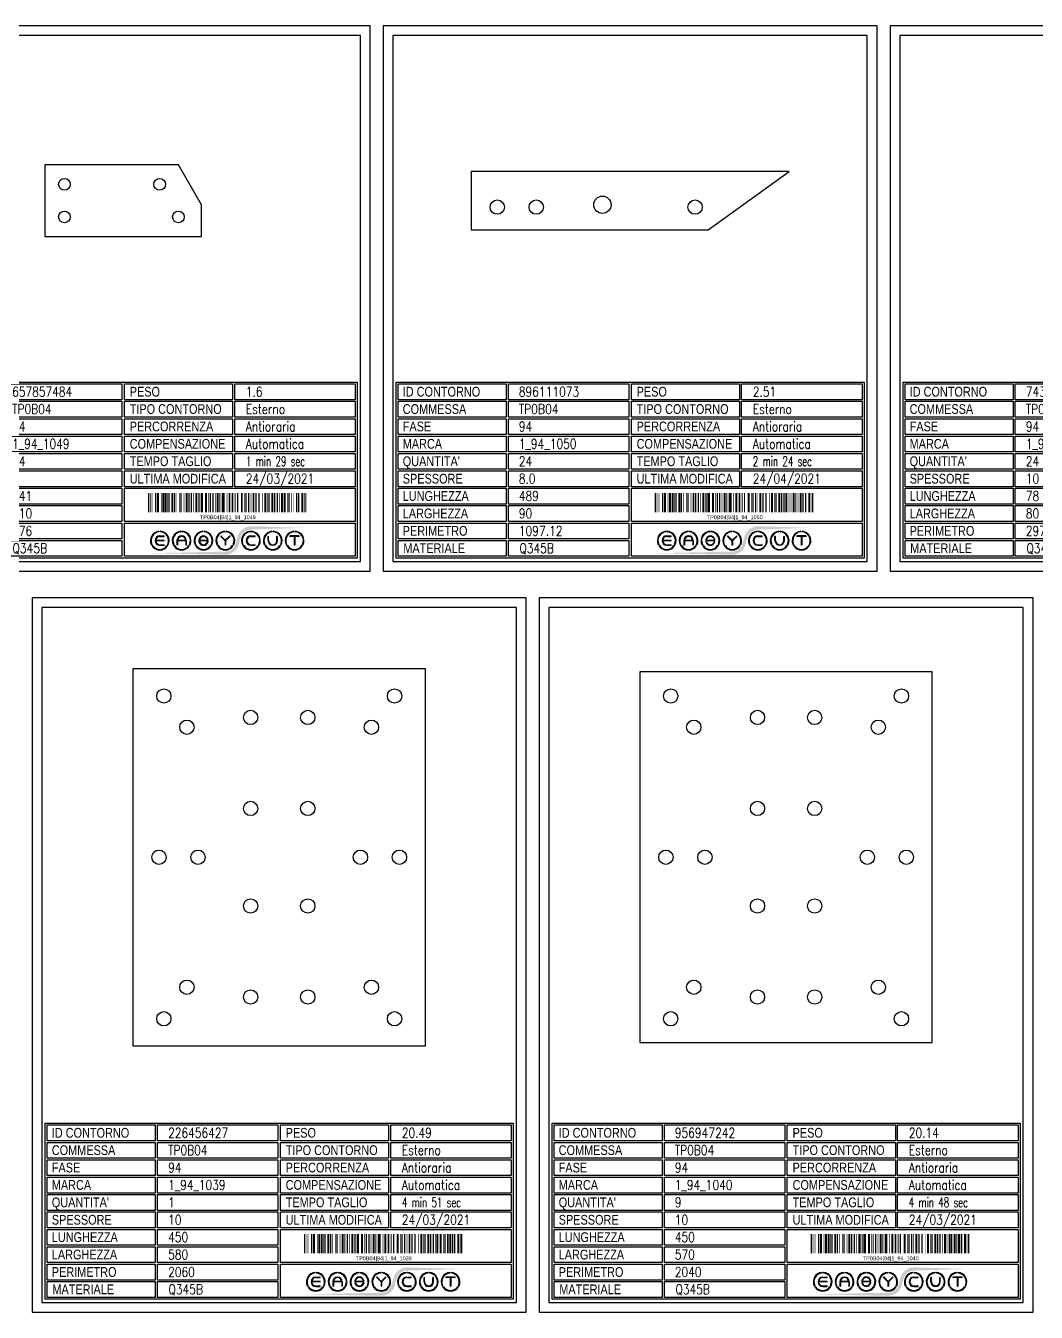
# Model space of a CAD drawing. Header units: millimetres. Extents: x -16874 to 48937, y 0 to 27575.
# Drawn here: x 8925 to 10480, y 983 to 2962 of the extents above; entities that cross this region are included whole.
import ezdxf
from ezdxf.enums import TextEntityAlignment as Align

# ---------------------------------------------------------------- set-up
doc = ezdxf.new("R2010")
doc.units = ezdxf.units.MM
doc.styles.add('EasyCutStyle', font='romans.shx', dxfattribs={"width": 0.8})
doc.styles.add('EasyCutStyle1', font='arial.ttf', dxfattribs={"width": 0.8})
doc.styles.get("Standard").update_dxf_attribs({"font": 'arial.ttf'})

# ---------------------------------------------------------------- blocks, each defined once
blk = doc.blocks.new('*U6')
at = {"color": 5}
blk.add_lwpolyline([(0, 0), (760, 0), (760, 1099), (0, 1099)], close=True, dxfattribs=at)
at = {"color": 7}
blk.add_lwpolyline([(15, 15), (745, 15), (745, 1084), (15, 1084)], close=True, dxfattribs=at)
at = {"color": 253}
blk.add_lwpolyline([(20, 291), (740, 291), (740, 20), (20, 20)], close=True, dxfattribs=at)
at = {"color": 2}
for points in [[(23, 288.1), (189.3, 288.1), (189.3, 263.7), (23, 263.7)], [(23, 288.1), (189.3, 288.1), (189.3, 263.7), (23, 263.7)], [(381.9, 288.1), (548.3, 288.1), (548.3, 263.7), (381.9, 263.7)], [(23, 261.4), (189.3, 261.4), (189.3, 237), (23, 237)], [(381.9, 261.4), (548.3, 261.4), (548.3, 237), (381.9, 237)], [(23, 234.6), (189.3, 234.6), (189.3, 210.2), (23, 210.2)], [(381.9, 234.6), (548.3, 234.6), (548.3, 210.2), (381.9, 210.2)], [(23, 207.9), (189.3, 207.9), (189.3, 183.4), (23, 183.4)], [(381.9, 207.9), (548.3, 207.9), (548.3, 183.4), (381.9, 183.4)], [(23, 181.1), (189.3, 181.1), (189.3, 156.7), (23, 156.7)], [(381.9, 181.1), (548.3, 181.1), (548.3, 156.7), (381.9, 156.7)], [(23, 154.3), (189.3, 154.3), (189.3, 129.9), (23, 129.9)], [(381.9, 154.3), (548.3, 154.3), (548.3, 129.9), (381.9, 129.9)], [(23, 127.6), (189.3, 127.6), (189.3, 103.1), (23, 103.1)], [(23, 100.8), (189.3, 100.8), (189.3, 76.4), (23, 76.4)], [(23, 74), (189.3, 74), (189.3, 49.6), (23, 49.6)], [(23, 47.3), (189.3, 47.3), (189.3, 22.9), (23, 22.9)]]:
    blk.add_lwpolyline(points, close=True, dxfattribs=at)
at = {"color": 1}
for points in [[(192.7, 288.1), (378.1, 288.1), (378.1, 263.7), (192.7, 263.7)], [(551.6, 288.1), (737, 288.1), (737, 263.7), (551.6, 263.7)], [(192.7, 261.4), (378.1, 261.4), (378.1, 237), (192.7, 237)], [(551.6, 261.4), (737, 261.4), (737, 237), (551.6, 237)], [(192.7, 234.6), (378.1, 234.6), (378.1, 210.2), (192.7, 210.2)], [(551.6, 234.6), (737, 234.6), (737, 210.2), (551.6, 210.2)], [(192.7, 207.9), (378.1, 207.9), (378.1, 183.4), (192.7, 183.4)], [(551.6, 207.9), (737, 207.9), (737, 183.4), (551.6, 183.4)], [(192.7, 181.1), (378.1, 181.1), (378.1, 156.7), (192.7, 156.7)], [(551.6, 181.1), (737, 181.1), (737, 156.7), (551.6, 156.7)], [(192.7, 154.3), (378.1, 154.3), (378.1, 129.9), (192.7, 129.9)], [(551.6, 154.3), (737, 154.3), (737, 129.9), (551.6, 129.9)], [(192.7, 127.6), (378.1, 127.6), (378.1, 103.1), (192.7, 103.1)], [(381.9, 127.6), (737, 127.6), (737, 76.4), (381.9, 76.4)], [(192.7, 100.8), (378.1, 100.8), (378.1, 76.4), (192.7, 76.4)], [(192.7, 74), (378.1, 74), (378.1, 49.6), (192.7, 49.6)], [(381.9, 74), (737, 74), (737, 22.9), (381.9, 22.9)], [(192.7, 47.3), (378.1, 47.3), (378.1, 22.9), (192.7, 22.9)]]:
    blk.add_lwpolyline(points, close=True, dxfattribs=at)
at = {"color": 161, "style": 'EasyCutStyle1', "width": 0.8}
for s, p in [('ID CONTORNO', (30.1, 268.6)), ('PESO', (390, 268.6)), ('COMMESSA', (30.1, 241.9)), ('TIPO CONTORNO', (390, 241.9)), ('FASE', (30.1, 215.1)), ('PERCORRENZA', (390, 215.1)), ('MARCA', (30.1, 188.4)), ('COMPENSAZIONE', (390, 188.4)), ("QUANTITA'", (30.1, 161.6)), ('TEMPO TAGLIO', (390, 161.6)), ('SPESSORE', (30.1, 134.8)), ('ULTIMA MODIFICA', (390, 134.8)), ('LUNGHEZZA', (30.1, 108.1)), ('LARGHEZZA', (30.1, 81.3)), ('PERIMETRO', (30.1, 54.5)), ('MATERIALE', (31, 27.8))]:
    blk.add_text(s, height=15, dxfattribs=at).set_placement(p)
at = {"style": 'EasyCutStyle'}
for tag, p, width in [('IDSHAPE', (208.9, 268.6), 0.8), ('WEIGTHSHAPE', (568.8, 268.6), 0.8), ('ORDERSHAPE', (208.9, 241.9), 0.8), ('TYPESHAPE', (568.8, 241.9), 0.8), ('PHASESHAPE', (208.9, 215.1), 0.8), ('JOUSHAPE', (568.8, 215.1), 0.8), ('MKSHAPE', (208.9, 188.4), 0.8), ('COMPSHAPE', (568.8, 188.4), 0.8), ('QTASHAPE', (208.9, 161.6), 0.8), ('TIMECUTSHAPE', (568.8, 161.6), 0.65), ('TKSHAPE', (208.9, 134.8), 0.8), ('LASTMODIFYSHAPE', (568.8, 134.8), 0.8), ('LENGTHSHAPE', (208.9, 108.1), 0.8), ('HEIGHTSHAPE', (208.9, 81.3), 0.8), ('PERIMETERSHAPE', (208.9, 54.5), 0.8), ('MATSHAPE', (209.8, 27.8), 0.8)]:
    blk.add_attdef(tag, p, '', height=15, dxfattribs=dict(at, width=width))
blk = doc.blocks.new('Logo')
h = blk.add_hatch(color=256)
h.set_gradient(color1=(255, 0, 0), color2=(255, 255, 0), tint=1)
h.paths.add_polyline_path([(20.5, 4.4, -0.339454), (37.1, 17.2), (118.6, 19.6), (37.1, 22, 0.339454), (15.8, 5.7), (13.2, -4.2, -0.339454), (-3.4, -16.9), (-118.2, -19.3), (-3.4, -21.7, 0.339454), (17.8, -5.4)])
for color, points in [(140, [(-115.9, -5.7, -1), (-116.7, -6.1, -0.520567), (-104.9, 14.3, -1), (-104.9, 13.5, 0.520567)]), (256, [(-97.3, 0.4), (-110, 0.4, -0.394366), (-103.7, 6.3), (-97.3, 6.3, 1), (-97.3, 7.2), (-103.7, 7.2, 1), (-103.7, -7.2), (-97.3, -7.2, 1), (-97.3, -6.3), (-103.7, -6.3, -0.394366), (-110, -0.4), (-97.3, -0.4, 1)]), (140, [(-91.4, -5.7, 1), (-90.6, -6.1, 0.520567), (-102.4, 14.3, 0.916853), (-102.6, 13.5, 0.043377), (-102.5, 13.5, -0.520567)]), (140, [(-82.3, -5.7, -1), (-83.1, -6.1, -0.520567), (-71.3, 14.3, -1), (-71.3, 13.5, 0.520567)]), (140, [(-57.8, -5.7, 1), (-57, -6.1, 0.520567), (-68.8, 14.3, 1), (-68.9, 13.5, -0.520567)]), (140, [(-48.7, -5.7, -1), (-49.5, -6.1, -0.520567), (-37.7, 14.3, -1), (-37.7, 13.5, 0.520567)]), (256, [(-31.2, -0.4, -0.486114), (-30.3, -1.5, -0.776377), (-42.6, -1.6, 1), (-43.4, -1.9, 0.776377), (-29.5, -1.7, 0.486114), (-31.2, 0.4), (-41.8, 0.4, -0.486114), (-42.6, 1.5, -0.776377), (-30.4, 1.6, 1), (-29.5, 1.9, 0.776377), (-43.5, 1.7, 0.486114), (-41.8, -0.4)]), (140, [(-24.2, -5.7, 1), (-23.4, -6.1, 0.520567), (-35.2, 14.3, 1), (-35.3, 13.5, -0.520567)]), (140, [(-15.1, -5.7, -1), (-15.9, -6.1, -0.520567), (-4.1, 14.3, -1), (-4.1, 13.5, 0.520567)]), (256, [(-9.3, 7.1, 1), (-10, 6.5), (-3.3, -0.2), (-3.3, -6.3, 1), (-2.4, -6.3), (-2.4, -0.2), (4.2, 6.5, 1), (3.6, 7.1), (-2.9, 0.6)]), (140, [(9.4, -5.7, 1), (10.2, -6.1, 0.520567), (-1.6, 14.3, 1), (-1.7, 13.5, -0.520567)]), (140, [(24.2, -5.7, -1), (23.4, -6.1, -0.520567), (35.2, 14.3, -1), (35.3, 13.5, 0.520567)]), (256, [(36.5, -7.2), (42.8, -7.2, 1), (42.8, -6.3), (36.5, -6.3, -1), (36.5, 6.3), (42.8, 6.3, 1), (42.8, 7.2), (36.5, 7.2, 1)]), (140, [(48.7, -5.7, 1), (49.5, -6.1, 0.520567), (37.7, 14.3, 1), (37.7, 13.5, -0.520567)]), (140, [(57.8, -5.7, -1), (57, -6.1, -0.520567), (68.8, 14.3, -1), (68.9, 13.5, 0.520567)]), (256, [(63.7, 0), (63.7, 6.3, 1), (62.9, 6.3), (62.9, 0, 1), (77.3, 0), (77.3, 6.3, 1), (76.4, 6.3), (76.4, 0, -1)]), (140, [(82.3, -5.7, 1), (83.1, -6.1, 0.520567), (71.3, 14.3, 1), (71.3, 13.5, -0.520567)]), (140, [(91.4, -5.7, -1), (90.6, -6.1, -0.520567), (102.4, 14.3, -1), (102.5, 13.5, 0.520567)]), (256, [(96.9, 7.2, 1), (96.9, 6.3), (103.2, 6.3), (103.2, -6.3, 1), (104.1, -6.3), (104.1, 6.3), (110.4, 6.3, 1), (110.4, 7.2)]), (140, [(115.9, -5.7, 1), (116.7, -6.1, 0.520567), (104.9, 14.3, 1), (104.9, 13.5, -0.520567)]), (140, [(-91.9, -8.3, 1), (-92.6, -7.8, -0.520567), (-114.8, -7.8, 1), (-115.5, -8.3, 0.520567)]), (140, [(-58.3, -8.3, 1), (-59, -7.8, -0.520567), (-81.2, -7.8, 1), (-81.9, -8.3, 0.520567)]), (140, [(-24.7, -8.3, 1), (-25.4, -7.8, -0.520567), (-47.6, -7.8, 1), (-48.3, -8.3, 0.520567)]), (140, [(8.9, -8.3, 1), (8.2, -7.8, -0.520567), (-14, -7.8, 1), (-14.7, -8.3, 0.520567)]), (140, [(48.3, -8.3, 1), (47.6, -7.8, -0.520567), (25.4, -7.8, 1), (24.7, -8.3, 0.520567)]), (140, [(81.9, -8.3, 1), (81.2, -7.8, -0.520567), (59, -7.8, 1), (58.3, -8.3, 0.520567)]), (140, [(115.5, -8.3, 1), (114.8, -7.8, -0.520567), (92.6, -7.8, 1), (91.9, -8.3, 0.520567)])]:
    blk.add_hatch(color=color).paths.add_polyline_path(points)
h = blk.add_hatch(color=256)
h.paths.add_polyline_path([(-63.7, -0.4), (-63.7, -6.3, 1), (-62.9, -6.3), (-62.9, 0, 1), (-77.3, 0), (-77.3, -6.3, 1), (-76.4, -6.3), (-76.4, -0.4)])
h.paths.add_polyline_path([(-76.4, 0.4, -0.933992), (-63.8, 0.4)], flags=16)
for p, q in [((-97.3, 0.4), (-110, 0.4)), ((-103.7, 7.2), (-97.3, 7.2)), ((-103.7, 6.3), (-97.3, 6.3)), ((-77.3, 0), (-77.3, -6.3)), ((-63.8, 0.4), (-76.4, 0.4)), ((-62.9, 0), (-62.9, -6.3)), ((-31.2, 0.4), (-41.8, 0.4)), ((-3.3, -0.2), (-10, 6.5)), ((-2.9, 0.6), (-9.3, 7.1)), ((-2.9, 0.6), (3.6, 7.1)), ((-2.4, -0.2), (4.2, 6.5)), ((36.5, 7.2), (42.8, 7.2)), ((36.5, 6.3), (42.8, 6.3)), ((62.9, 0), (62.9, 6.3)), ((63.7, 0), (63.7, 6.3)), ((76.4, 0), (76.4, 6.3)), ((77.3, 0), (77.3, 6.3)), ((110.4, 7.2), (96.9, 7.2)), ((103.2, 6.3), (96.9, 6.3)), ((103.2, 6.3), (103.2, -6.3)), ((104.1, 6.3), (104.1, -6.3)), ((110.4, 6.3), (104.1, 6.3)), ((-97.3, -0.4), (-110, -0.4)), ((-103.7, -6.3), (-97.3, -6.3)), ((-103.7, -7.2), (-97.3, -7.2)), ((-76.4, -0.4), (-76.4, -6.3)), ((-63.7, -0.4), (-76.4, -0.4)), ((-63.7, -0.4), (-63.7, -6.3)), ((-31.2, -0.4), (-41.8, -0.4)), ((-3.3, -0.2), (-3.3, -6.3)), ((-2.4, -0.2), (-2.4, -6.3)), ((36.5, -6.3), (42.8, -6.3)), ((36.5, -7.2), (42.8, -7.2))]:
    blk.add_line(p, q)
at = {"color": 140}
for centre, radius, start, end in [((-103.7, 0), 14.4, 95, 205), ((-103.7, 0), 13.5, 95, 205), ((-104.9, 13.9), 0.432, 275, 95), ((-102.5, 13.9), 0.432, 85, 265), ((-103.7, 0), 13.5, 335, 85), ((-103.7, 0), 14.4, 335, 85), ((-70.1, 0), 14.4, 95, 205), ((-70.1, 0), 13.5, 95, 205), ((-71.3, 13.9), 0.432, 275, 95), ((-68.9, 13.9), 0.432, 85, 265), ((-70.1, 0), 13.5, 335, 85), ((-70.1, 0), 14.4, 335, 85), ((-36.5, 0), 14.4, 95, 205), ((-36.5, 0), 13.5, 95, 205), ((-37.7, 13.9), 0.432, 275, 95), ((-35.3, 13.9), 0.432, 85, 265), ((-36.5, 0), 13.5, 335, 85), ((-36.5, 0), 14.4, 335, 85), ((-2.9, 0), 14.4, 95, 205), ((-2.9, 0), 13.5, 95, 205), ((-4.1, 13.9), 0.432, 275, 95), ((-1.7, 13.9), 0.432, 85, 265), ((-2.9, 0), 13.5, 335, 85), ((-2.9, 0), 14.4, 335, 85), ((36.5, 0), 14.4, 95, 205), ((36.5, 0), 13.5, 95, 205), ((35.3, 13.9), 0.432, 275, 95), ((37.7, 13.9), 0.432, 85, 265), ((36.5, 0), 14.4, 335, 85), ((36.5, 0), 13.5, 335, 85), ((70.1, 0), 14.4, 95, 205), ((70.1, 0), 13.5, 95, 205), ((68.9, 13.9), 0.432, 275, 95), ((71.3, 13.9), 0.432, 85, 265), ((70.1, 0), 14.4, 335, 85), ((70.1, 0), 13.5, 335, 85), ((103.7, 0), 14.4, 95, 205), ((103.7, 0), 13.5, 95, 205), ((102.5, 13.9), 0.432, 275, 95), ((104.9, 13.9), 0.432, 85, 265), ((103.7, 0), 14.4, 335, 85), ((103.7, 0), 13.5, 335, 85), ((-116.3, -5.9), 0.432, 205, 25), ((-115.1, -8), 0.432, 35, 215), ((-103.7, 0), 14.4, 215, 325), ((-103.7, 0), 13.5, 215, 325), ((-92.2, -8), 0.432, 325, 145), ((-91, -5.9), 0.432, 155, 335), ((-82.7, -5.9), 0.432, 205, 25), ((-81.5, -8), 0.432, 35, 215), ((-70.1, 0), 14.4, 215, 325), ((-70.1, 0), 13.5, 215, 325), ((-58.6, -8), 0.432, 325, 145), ((-57.4, -5.9), 0.432, 155, 335), ((-49.1, -5.9), 0.432, 205, 25), ((-47.9, -8), 0.432, 35, 215), ((-36.5, 0), 14.4, 215, 325), ((-36.5, 0), 13.5, 215, 325), ((-25, -8), 0.432, 325, 145), ((-23.8, -5.9), 0.432, 155, 335), ((-15.5, -5.9), 0.432, 205, 25), ((-14.3, -8), 0.432, 35, 215), ((-2.9, 0), 14.4, 215, 325), ((-2.9, 0), 13.5, 215, 325), ((8.6, -8), 0.432, 325, 145), ((9.8, -5.9), 0.432, 155, 335), ((23.8, -5.9), 0.432, 205, 25), ((25, -8), 0.432, 35, 215), ((36.5, 0), 14.4, 215, 325), ((36.5, 0), 13.5, 215, 325), ((47.9, -8), 0.432, 325, 145), ((49.1, -5.9), 0.432, 155, 335), ((57.4, -5.9), 0.432, 205, 25), ((58.6, -8), 0.432, 35, 215), ((70.1, 0), 14.4, 215, 325), ((70.1, 0), 13.5, 215, 325), ((81.5, -8), 0.432, 325, 145), ((82.7, -5.9), 0.432, 155, 335), ((91, -5.9), 0.432, 205, 25), ((92.2, -8), 0.432, 35, 215), ((103.7, 0), 14.4, 215, 325), ((103.7, 0), 13.5, 215, 325), ((115.1, -8), 0.432, 325, 145), ((116.3, -5.9), 0.432, 155, 335)]:
    blk.add_arc(centre, radius, start, end, dxfattribs=at)
for centre, radius, start, end in [((-103.7, 0), 7.2, 90, 270), ((-103.7, 0), 6.34, 90, 176.0904), ((-97.3, 6.8), 0.432, 270, 90), ((-97.3, 0), 0.432, 270, 90), ((-70.1, 0), 7.2, 0, 180), ((-70.1, 0), 6.34, 3.9096, 176.0904), ((-36.5, 0), 7.2, 15, 166.2998), ((-41.8, 1.3), 1.73, 166.2998, 270), ((-41.8, 1.3), 0.864, 166.2998, 270), ((-36.5, 0), 6.34, 15, 166.2998), ((-31.2, -1.3), 1.73, 346.2998, 90), ((-29.9, 1.8), 0.432, 195, 15), ((-9.6, 6.8), 0.432, 45, 225), ((3.9, 6.8), 0.432, 315, 135), ((36.5, 0), 7.2, 90, 270), ((36.5, 0), 6.34, 90, 270), ((42.8, 6.8), 0.432, 270, 90), ((63.3, 6.3), 0.432, 0, 180), ((70.1, 0), 7.2, 180, 0), ((70.1, 0), 6.34, 180, 0), ((76.8, 6.3), 0.432, 0, 180), ((96.9, 6.8), 0.432, 90, 270), ((110.4, 6.8), 0.432, 270, 90), ((-103.7, 0), 6.34, 183.9096, 270), ((-97.3, -6.8), 0.432, 270, 90), ((-76.8, -6.3), 0.432, 180, 0), ((-63.3, -6.3), 0.432, 180, 0), ((-43, -1.8), 0.432, 15, 195), ((-36.5, 0), 7.2, 195, 346.2998), ((-36.5, 0), 6.34, 195, 346.2998), ((-31.2, -1.3), 0.864, 346.2998, 90), ((-2.9, -6.3), 0.432, 180, 0), ((42.8, -6.8), 0.432, 270, 90), ((103.7, -6.3), 0.432, 180, 0)]:
    blk.add_arc(centre, radius, start, end)
blk = doc.blocks.new('BARCODE128_226456427', base_point=(9474.9, 1063.2))
at = {"linetype": 'Continuous'}
for points, const_width in [([(9475.9, 1063.2), (9475.9, 1093.2)], 2), ([(9478.4, 1063.2), (9478.4, 1093.2)], 1), ([(9481.4, 1063.2), (9481.4, 1093.2)], 1), ([(9486.9, 1063.2), (9486.9, 1093.2)], 2), ([(9490.4, 1063.2), (9490.4, 1093.2)], 3), ([(9495.4, 1063.2), (9495.4, 1093.2)], 1), ([(9498.4, 1063.2), (9498.4, 1093.2)], 3), ([(9502.4, 1063.2), (9502.4, 1093.2)], 3), ([(9505.9, 1063.2), (9505.9, 1093.2)], 2), ([(9508.4, 1063.2), (9508.4, 1093.2)], 1), ([(9512.4, 1063.2), (9512.4, 1093.2)], 3), ([(9515.9, 1063.2), (9515.9, 1093.2)], 2), ([(9519.4, 1063.2), (9519.4, 1093.2)], 1), ([(9523.4, 1063.2), (9523.4, 1093.2)], 1), ([(9525.9, 1063.2), (9525.9, 1093.2)], 2), ([(9530.4, 1063.2), (9530.4, 1093.2)], 1), ([(9534.4, 1063.2), (9534.4, 1093.2)], 3), ([(9537.9, 1063.2), (9537.9, 1093.2)], 2), ([(9541.9, 1063.2), (9541.9, 1093.2)], 2), ([(9545.4, 1063.2), (9545.4, 1093.2)], 1), ([(9549.4, 1063.2), (9549.4, 1093.2)], 3), ([(9552.4, 1063.2), (9552.4, 1093.2)], 1), ([(9554.4, 1063.2), (9554.4, 1093.2)], 1), ([(9557.9, 1063.2), (9557.9, 1093.2)], 4), ([(9564.4, 1063.2), (9564.4, 1093.2)], 3), ([(9568.4, 1063.2), (9568.4, 1093.2)], 1), ([(9570.9, 1063.2), (9570.9, 1093.2)], 2), ([(9574.9, 1063.2), (9574.9, 1093.2)], 2), ([(9578.4, 1063.2), (9578.4, 1093.2)], 1), ([(9582.4, 1063.2), (9582.4, 1093.2)], 3), ([(9585.4, 1063.2), (9585.4, 1093.2)], 1), ([(9587.4, 1063.2), (9587.4, 1093.2)], 1), ([(9590.9, 1063.2), (9590.9, 1093.2)], 4), ([(9596.4, 1063.2), (9596.4, 1093.2)], 1), ([(9600.4, 1063.2), (9600.4, 1093.2)], 3), ([(9604.9, 1063.2), (9604.9, 1093.2)], 2), ([(9607.4, 1063.2), (9607.4, 1093.2)], 1), ([(9609.4, 1063.2), (9609.4, 1093.2)], 1), ([(9612.9, 1063.2), (9612.9, 1093.2)], 2), ([(9619.4, 1063.2), (9619.4, 1093.2)], 3), ([(9623.4, 1063.2), (9623.4, 1093.2)], 1), ([(9625.9, 1063.2), (9625.9, 1093.2)], 2), ([(9629.9, 1063.2), (9629.9, 1093.2)], 2), ([(9633.4, 1063.2), (9633.4, 1093.2)], 1), ([(9637.4, 1063.2), (9637.4, 1093.2)], 3), ([(9640.4, 1063.2), (9640.4, 1093.2)], 1), ([(9642.4, 1063.2), (9642.4, 1093.2)], 1), ([(9645.9, 1063.2), (9645.9, 1093.2)], 2), ([(9651.4, 1063.2), (9651.4, 1093.2)], 1), ([(9655.4, 1063.2), (9655.4, 1093.2)], 3), ([(9659.9, 1063.2), (9659.9, 1093.2)], 2), ([(9662.4, 1063.2), (9662.4, 1093.2)], 1), ([(9666.4, 1063.2), (9666.4, 1093.2)], 3), ([(9669.9, 1063.2), (9669.9, 1093.2)], 2), ([(9673.9, 1063.2), (9673.9, 1093.2)], 2), ([(9677.4, 1063.2), (9677.4, 1093.2)], 1), ([(9680.4, 1063.2), (9680.4, 1093.2)], 3), ([(9685.4, 1063.2), (9685.4, 1093.2)], 3), ([(9689.4, 1063.2), (9689.4, 1093.2)], 1), ([(9691.9, 1063.2), (9691.9, 1093.2)], 2), ([(9696.4, 1063.2), (9696.4, 1093.2)], 3), ([(9700.4, 1063.2), (9700.4, 1093.2)], 3), ([(9703.9, 1063.2), (9703.9, 1093.2)], 2), ([(9706.9, 1063.2), (9706.9, 1093.2)], 2), ([(9712.4, 1063.2), (9712.4, 1093.2)], 3), ([(9715.4, 1063.2), (9715.4, 1093.2)], 1), ([(9717.9, 1063.2), (9717.9, 1093.2)], 2)]:
    blk.add_lwpolyline(points, dxfattribs=dict(at, const_width=const_width))
blk.add_text('TP0B04|94|1_94_1039', height=6).set_placement((9597.9, 1052.7), align=Align.CENTER)
blk = doc.blocks.new('BARCODE128_956947242', base_point=(10254.9, 1063.2))
at = {"linetype": 'Continuous'}
for points, const_width in [([(10255.9, 1063.2), (10255.9, 1093.2)], 2), ([(10258.4, 1063.2), (10258.4, 1093.2)], 1), ([(10261.4, 1063.2), (10261.4, 1093.2)], 1), ([(10266.9, 1063.2), (10266.9, 1093.2)], 2), ([(10270.4, 1063.2), (10270.4, 1093.2)], 3), ([(10275.4, 1063.2), (10275.4, 1093.2)], 1), ([(10278.4, 1063.2), (10278.4, 1093.2)], 3), ([(10282.4, 1063.2), (10282.4, 1093.2)], 3), ([(10285.9, 1063.2), (10285.9, 1093.2)], 2), ([(10288.4, 1063.2), (10288.4, 1093.2)], 1), ([(10292.4, 1063.2), (10292.4, 1093.2)], 3), ([(10295.9, 1063.2), (10295.9, 1093.2)], 2), ([(10299.4, 1063.2), (10299.4, 1093.2)], 1), ([(10303.4, 1063.2), (10303.4, 1093.2)], 1), ([(10305.9, 1063.2), (10305.9, 1093.2)], 2), ([(10310.4, 1063.2), (10310.4, 1093.2)], 1), ([(10314.4, 1063.2), (10314.4, 1093.2)], 3), ([(10317.9, 1063.2), (10317.9, 1093.2)], 2), ([(10321.9, 1063.2), (10321.9, 1093.2)], 2), ([(10325.4, 1063.2), (10325.4, 1093.2)], 1), ([(10329.4, 1063.2), (10329.4, 1093.2)], 3), ([(10332.4, 1063.2), (10332.4, 1093.2)], 1), ([(10334.4, 1063.2), (10334.4, 1093.2)], 1), ([(10337.9, 1063.2), (10337.9, 1093.2)], 4), ([(10344.4, 1063.2), (10344.4, 1093.2)], 3), ([(10348.4, 1063.2), (10348.4, 1093.2)], 1), ([(10350.9, 1063.2), (10350.9, 1093.2)], 2), ([(10354.9, 1063.2), (10354.9, 1093.2)], 2), ([(10358.4, 1063.2), (10358.4, 1093.2)], 1), ([(10362.4, 1063.2), (10362.4, 1093.2)], 3), ([(10365.4, 1063.2), (10365.4, 1093.2)], 1), ([(10367.4, 1063.2), (10367.4, 1093.2)], 1), ([(10370.9, 1063.2), (10370.9, 1093.2)], 4), ([(10376.4, 1063.2), (10376.4, 1093.2)], 1), ([(10380.4, 1063.2), (10380.4, 1093.2)], 3), ([(10384.9, 1063.2), (10384.9, 1093.2)], 2), ([(10387.4, 1063.2), (10387.4, 1093.2)], 1), ([(10389.4, 1063.2), (10389.4, 1093.2)], 1), ([(10392.9, 1063.2), (10392.9, 1093.2)], 2), ([(10399.4, 1063.2), (10399.4, 1093.2)], 3), ([(10403.4, 1063.2), (10403.4, 1093.2)], 1), ([(10405.9, 1063.2), (10405.9, 1093.2)], 2), ([(10409.9, 1063.2), (10409.9, 1093.2)], 2), ([(10413.4, 1063.2), (10413.4, 1093.2)], 1), ([(10417.4, 1063.2), (10417.4, 1093.2)], 3), ([(10420.4, 1063.2), (10420.4, 1093.2)], 1), ([(10422.4, 1063.2), (10422.4, 1093.2)], 1), ([(10425.9, 1063.2), (10425.9, 1093.2)], 2), ([(10431.4, 1063.2), (10431.4, 1093.2)], 1), ([(10435.4, 1063.2), (10435.4, 1093.2)], 3), ([(10439.9, 1063.2), (10439.9, 1093.2)], 2), ([(10442.4, 1063.2), (10442.4, 1093.2)], 1), ([(10446.4, 1063.2), (10446.4, 1093.2)], 3), ([(10449.9, 1063.2), (10449.9, 1093.2)], 2), ([(10453.9, 1063.2), (10453.9, 1093.2)], 2), ([(10457.4, 1063.2), (10457.4, 1093.2)], 1), ([(10461.4, 1063.2), (10461.4, 1093.2)], 3), ([(10464.4, 1063.2), (10464.4, 1093.2)], 1), ([(10468.4, 1063.2), (10468.4, 1093.2)], 3), ([(10471.9, 1063.2), (10471.9, 1093.2)], 2), ([(10476.4, 1063.2), (10476.4, 1093.2)], 3), ([(10479.4, 1063.2), (10479.4, 1093.2)], 1), ([(10482.9, 1063.2), (10482.9, 1093.2)], 4), ([(10486.9, 1063.2), (10486.9, 1093.2)], 2), ([(10492.4, 1063.2), (10492.4, 1093.2)], 3), ([(10495.4, 1063.2), (10495.4, 1093.2)], 1), ([(10497.9, 1063.2), (10497.9, 1093.2)], 2)]:
    blk.add_lwpolyline(points, dxfattribs=dict(at, const_width=const_width))
blk.add_text('TP0B04|94|1_94_1040', height=6).set_placement((10377.9, 1052.7), align=Align.CENTER)
blk = doc.blocks.new('*U10')
at = {"color": 5}
blk.add_lwpolyline([(0, 0), (760, 0), (760, 839), (0, 839)], close=True, dxfattribs=at)
at = {"color": 7}
blk.add_lwpolyline([(15, 15), (745, 15), (745, 824), (15, 824)], close=True, dxfattribs=at)
at = {"color": 253}
blk.add_lwpolyline([(20, 291), (740, 291), (740, 20), (20, 20)], close=True, dxfattribs=at)
at = {"color": 2}
for points in [[(23, 288.1), (189.3, 288.1), (189.3, 263.7), (23, 263.7)], [(23, 288.1), (189.3, 288.1), (189.3, 263.7), (23, 263.7)], [(381.9, 288.1), (548.3, 288.1), (548.3, 263.7), (381.9, 263.7)], [(23, 261.4), (189.3, 261.4), (189.3, 237), (23, 237)], [(381.9, 261.4), (548.3, 261.4), (548.3, 237), (381.9, 237)], [(23, 234.6), (189.3, 234.6), (189.3, 210.2), (23, 210.2)], [(381.9, 234.6), (548.3, 234.6), (548.3, 210.2), (381.9, 210.2)], [(23, 207.9), (189.3, 207.9), (189.3, 183.4), (23, 183.4)], [(381.9, 207.9), (548.3, 207.9), (548.3, 183.4), (381.9, 183.4)], [(23, 181.1), (189.3, 181.1), (189.3, 156.7), (23, 156.7)], [(381.9, 181.1), (548.3, 181.1), (548.3, 156.7), (381.9, 156.7)], [(23, 154.3), (189.3, 154.3), (189.3, 129.9), (23, 129.9)], [(381.9, 154.3), (548.3, 154.3), (548.3, 129.9), (381.9, 129.9)], [(23, 127.6), (189.3, 127.6), (189.3, 103.1), (23, 103.1)], [(23, 100.8), (189.3, 100.8), (189.3, 76.4), (23, 76.4)], [(23, 74), (189.3, 74), (189.3, 49.6), (23, 49.6)], [(23, 47.3), (189.3, 47.3), (189.3, 22.9), (23, 22.9)]]:
    blk.add_lwpolyline(points, close=True, dxfattribs=at)
at = {"color": 1}
for points in [[(192.7, 288.1), (378.1, 288.1), (378.1, 263.7), (192.7, 263.7)], [(551.6, 288.1), (737, 288.1), (737, 263.7), (551.6, 263.7)], [(192.7, 261.4), (378.1, 261.4), (378.1, 237), (192.7, 237)], [(551.6, 261.4), (737, 261.4), (737, 237), (551.6, 237)], [(192.7, 234.6), (378.1, 234.6), (378.1, 210.2), (192.7, 210.2)], [(551.6, 234.6), (737, 234.6), (737, 210.2), (551.6, 210.2)], [(192.7, 207.9), (378.1, 207.9), (378.1, 183.4), (192.7, 183.4)], [(551.6, 207.9), (737, 207.9), (737, 183.4), (551.6, 183.4)], [(192.7, 181.1), (378.1, 181.1), (378.1, 156.7), (192.7, 156.7)], [(551.6, 181.1), (737, 181.1), (737, 156.7), (551.6, 156.7)], [(192.7, 154.3), (378.1, 154.3), (378.1, 129.9), (192.7, 129.9)], [(551.6, 154.3), (737, 154.3), (737, 129.9), (551.6, 129.9)], [(192.7, 127.6), (378.1, 127.6), (378.1, 103.1), (192.7, 103.1)], [(381.9, 127.6), (737, 127.6), (737, 76.4), (381.9, 76.4)], [(192.7, 100.8), (378.1, 100.8), (378.1, 76.4), (192.7, 76.4)], [(192.7, 74), (378.1, 74), (378.1, 49.6), (192.7, 49.6)], [(381.9, 74), (737, 74), (737, 22.9), (381.9, 22.9)], [(192.7, 47.3), (378.1, 47.3), (378.1, 22.9), (192.7, 22.9)]]:
    blk.add_lwpolyline(points, close=True, dxfattribs=at)
at = {"color": 161, "style": 'EasyCutStyle1', "width": 0.8}
for s, p in [('ID CONTORNO', (30.1, 268.6)), ('PESO', (390, 268.6)), ('COMMESSA', (30.1, 241.9)), ('TIPO CONTORNO', (390, 241.9)), ('FASE', (30.1, 215.1)), ('PERCORRENZA', (390, 215.1)), ('MARCA', (30.1, 188.4)), ('COMPENSAZIONE', (390, 188.4)), ("QUANTITA'", (30.1, 161.6)), ('TEMPO TAGLIO', (390, 161.6)), ('SPESSORE', (30.1, 134.8)), ('ULTIMA MODIFICA', (390, 134.8)), ('LUNGHEZZA', (30.1, 108.1)), ('LARGHEZZA', (30.1, 81.3)), ('PERIMETRO', (30.1, 54.5)), ('MATERIALE', (31, 27.8))]:
    blk.add_text(s, height=15, dxfattribs=at).set_placement(p)
at = {"style": 'EasyCutStyle'}
for tag, p, width in [('IDSHAPE', (208.9, 268.6), 0.8), ('WEIGTHSHAPE', (568.8, 268.6), 0.8), ('ORDERSHAPE', (208.9, 241.9), 0.8), ('TYPESHAPE', (568.8, 241.9), 0.8), ('PHASESHAPE', (208.9, 215.1), 0.8), ('JOUSHAPE', (568.8, 215.1), 0.8), ('MKSHAPE', (208.9, 188.4), 0.8), ('COMPSHAPE', (568.8, 188.4), 0.8), ('QTASHAPE', (208.9, 161.6), 0.8), ('TIMECUTSHAPE', (568.8, 161.6), 0.65), ('TKSHAPE', (208.9, 134.8), 0.8), ('LASTMODIFYSHAPE', (568.8, 134.8), 0.8), ('LENGTHSHAPE', (208.9, 108.1), 0.8), ('HEIGHTSHAPE', (208.9, 81.3), 0.8), ('PERIMETERSHAPE', (208.9, 54.5), 0.8), ('MATSHAPE', (209.8, 27.8), 0.8)]:
    blk.add_attdef(tag, p, '', height=15, dxfattribs=dict(at, width=width))
blk = doc.blocks.new('BARCODE128_657857484', base_point=(9234.9, 2203.2))
at = {"linetype": 'Continuous'}
for points, const_width in [([(9235.9, 2203.2), (9235.9, 2233.2)], 2), ([(9238.4, 2203.2), (9238.4, 2233.2)], 1), ([(9241.4, 2203.2), (9241.4, 2233.2)], 1), ([(9246.9, 2203.2), (9246.9, 2233.2)], 2), ([(9250.4, 2203.2), (9250.4, 2233.2)], 3), ([(9255.4, 2203.2), (9255.4, 2233.2)], 1), ([(9258.4, 2203.2), (9258.4, 2233.2)], 3), ([(9262.4, 2203.2), (9262.4, 2233.2)], 3), ([(9265.9, 2203.2), (9265.9, 2233.2)], 2), ([(9268.4, 2203.2), (9268.4, 2233.2)], 1), ([(9272.4, 2203.2), (9272.4, 2233.2)], 3), ([(9275.9, 2203.2), (9275.9, 2233.2)], 2), ([(9279.4, 2203.2), (9279.4, 2233.2)], 1), ([(9283.4, 2203.2), (9283.4, 2233.2)], 1), ([(9285.9, 2203.2), (9285.9, 2233.2)], 2), ([(9290.4, 2203.2), (9290.4, 2233.2)], 1), ([(9294.4, 2203.2), (9294.4, 2233.2)], 3), ([(9297.9, 2203.2), (9297.9, 2233.2)], 2), ([(9301.9, 2203.2), (9301.9, 2233.2)], 2), ([(9305.4, 2203.2), (9305.4, 2233.2)], 1), ([(9309.4, 2203.2), (9309.4, 2233.2)], 3), ([(9312.4, 2203.2), (9312.4, 2233.2)], 1), ([(9314.4, 2203.2), (9314.4, 2233.2)], 1), ([(9317.9, 2203.2), (9317.9, 2233.2)], 4), ([(9324.4, 2203.2), (9324.4, 2233.2)], 3), ([(9328.4, 2203.2), (9328.4, 2233.2)], 1), ([(9330.9, 2203.2), (9330.9, 2233.2)], 2), ([(9334.9, 2203.2), (9334.9, 2233.2)], 2), ([(9338.4, 2203.2), (9338.4, 2233.2)], 1), ([(9342.4, 2203.2), (9342.4, 2233.2)], 3), ([(9345.4, 2203.2), (9345.4, 2233.2)], 1), ([(9347.4, 2203.2), (9347.4, 2233.2)], 1), ([(9350.9, 2203.2), (9350.9, 2233.2)], 4), ([(9356.4, 2203.2), (9356.4, 2233.2)], 1), ([(9360.4, 2203.2), (9360.4, 2233.2)], 3), ([(9364.9, 2203.2), (9364.9, 2233.2)], 2), ([(9367.4, 2203.2), (9367.4, 2233.2)], 1), ([(9369.4, 2203.2), (9369.4, 2233.2)], 1), ([(9372.9, 2203.2), (9372.9, 2233.2)], 2), ([(9379.4, 2203.2), (9379.4, 2233.2)], 3), ([(9383.4, 2203.2), (9383.4, 2233.2)], 1), ([(9385.9, 2203.2), (9385.9, 2233.2)], 2), ([(9389.9, 2203.2), (9389.9, 2233.2)], 2), ([(9393.4, 2203.2), (9393.4, 2233.2)], 1), ([(9397.4, 2203.2), (9397.4, 2233.2)], 3), ([(9400.4, 2203.2), (9400.4, 2233.2)], 1), ([(9402.4, 2203.2), (9402.4, 2233.2)], 1), ([(9405.9, 2203.2), (9405.9, 2233.2)], 2), ([(9411.4, 2203.2), (9411.4, 2233.2)], 1), ([(9415.4, 2203.2), (9415.4, 2233.2)], 3), ([(9419.9, 2203.2), (9419.9, 2233.2)], 2), ([(9422.4, 2203.2), (9422.4, 2233.2)], 1), ([(9426.4, 2203.2), (9426.4, 2233.2)], 3), ([(9429.9, 2203.2), (9429.9, 2233.2)], 2), ([(9433.9, 2203.2), (9433.9, 2233.2)], 2), ([(9437.4, 2203.2), (9437.4, 2233.2)], 1), ([(9441.4, 2203.2), (9441.4, 2233.2)], 3), ([(9445.4, 2203.2), (9445.4, 2233.2)], 3), ([(9449.4, 2203.2), (9449.4, 2233.2)], 1), ([(9451.9, 2203.2), (9451.9, 2233.2)], 2), ([(9455.4, 2203.2), (9455.4, 2233.2)], 1), ([(9458.4, 2203.2), (9458.4, 2233.2)], 1), ([(9463.9, 2203.2), (9463.9, 2233.2)], 2), ([(9466.9, 2203.2), (9466.9, 2233.2)], 2), ([(9472.4, 2203.2), (9472.4, 2233.2)], 3), ([(9475.4, 2203.2), (9475.4, 2233.2)], 1), ([(9477.9, 2203.2), (9477.9, 2233.2)], 2)]:
    blk.add_lwpolyline(points, dxfattribs=dict(at, const_width=const_width))
blk.add_text('TP0B04|94|1_94_1049', height=6).set_placement((9357.9, 2192.7), align=Align.CENTER)
blk = doc.blocks.new('BARCODE128_896111073', base_point=(10014.9, 2201.5))
at = {"linetype": 'Continuous'}
for points, const_width in [([(10015.9, 2201.5), (10015.9, 2231.5)], 2), ([(10018.4, 2201.5), (10018.4, 2231.5)], 1), ([(10021.4, 2201.5), (10021.4, 2231.5)], 1), ([(10026.9, 2201.5), (10026.9, 2231.5)], 2), ([(10030.4, 2201.5), (10030.4, 2231.5)], 3), ([(10035.4, 2201.5), (10035.4, 2231.5)], 1), ([(10038.4, 2201.5), (10038.4, 2231.5)], 3), ([(10042.4, 2201.5), (10042.4, 2231.5)], 3), ([(10045.9, 2201.5), (10045.9, 2231.5)], 2), ([(10048.4, 2201.5), (10048.4, 2231.5)], 1), ([(10052.4, 2201.5), (10052.4, 2231.5)], 3), ([(10055.9, 2201.5), (10055.9, 2231.5)], 2), ([(10059.4, 2201.5), (10059.4, 2231.5)], 1), ([(10063.4, 2201.5), (10063.4, 2231.5)], 1), ([(10065.9, 2201.5), (10065.9, 2231.5)], 2), ([(10070.4, 2201.5), (10070.4, 2231.5)], 1), ([(10074.4, 2201.5), (10074.4, 2231.5)], 3), ([(10077.9, 2201.5), (10077.9, 2231.5)], 2), ([(10081.9, 2201.5), (10081.9, 2231.5)], 2), ([(10085.4, 2201.5), (10085.4, 2231.5)], 1), ([(10089.4, 2201.5), (10089.4, 2231.5)], 3), ([(10092.4, 2201.5), (10092.4, 2231.5)], 1), ([(10094.4, 2201.5), (10094.4, 2231.5)], 1), ([(10097.9, 2201.5), (10097.9, 2231.5)], 4), ([(10104.4, 2201.5), (10104.4, 2231.5)], 3), ([(10108.4, 2201.5), (10108.4, 2231.5)], 1), ([(10110.9, 2201.5), (10110.9, 2231.5)], 2), ([(10114.9, 2201.5), (10114.9, 2231.5)], 2), ([(10118.4, 2201.5), (10118.4, 2231.5)], 1), ([(10122.4, 2201.5), (10122.4, 2231.5)], 3), ([(10125.4, 2201.5), (10125.4, 2231.5)], 1), ([(10127.4, 2201.5), (10127.4, 2231.5)], 1), ([(10130.9, 2201.5), (10130.9, 2231.5)], 4), ([(10136.4, 2201.5), (10136.4, 2231.5)], 1), ([(10140.4, 2201.5), (10140.4, 2231.5)], 3), ([(10144.9, 2201.5), (10144.9, 2231.5)], 2), ([(10147.4, 2201.5), (10147.4, 2231.5)], 1), ([(10149.4, 2201.5), (10149.4, 2231.5)], 1), ([(10152.9, 2201.5), (10152.9, 2231.5)], 2), ([(10159.4, 2201.5), (10159.4, 2231.5)], 3), ([(10163.4, 2201.5), (10163.4, 2231.5)], 1), ([(10165.9, 2201.5), (10165.9, 2231.5)], 2), ([(10169.9, 2201.5), (10169.9, 2231.5)], 2), ([(10173.4, 2201.5), (10173.4, 2231.5)], 1), ([(10177.4, 2201.5), (10177.4, 2231.5)], 3), ([(10180.4, 2201.5), (10180.4, 2231.5)], 1), ([(10182.4, 2201.5), (10182.4, 2231.5)], 1), ([(10185.9, 2201.5), (10185.9, 2231.5)], 2), ([(10191.4, 2201.5), (10191.4, 2231.5)], 1), ([(10195.4, 2201.5), (10195.4, 2231.5)], 3), ([(10199.9, 2201.5), (10199.9, 2231.5)], 2), ([(10202.4, 2201.5), (10202.4, 2231.5)], 1), ([(10206.4, 2201.5), (10206.4, 2231.5)], 3), ([(10209.9, 2201.5), (10209.9, 2231.5)], 2), ([(10213.9, 2201.5), (10213.9, 2231.5)], 2), ([(10217.4, 2201.5), (10217.4, 2231.5)], 3), ([(10221.4, 2201.5), (10221.4, 2231.5)], 1), ([(10224.4, 2201.5), (10224.4, 2231.5)], 1), ([(10228.4, 2201.5), (10228.4, 2231.5)], 3), ([(10231.9, 2201.5), (10231.9, 2231.5)], 2), ([(10235.4, 2201.5), (10235.4, 2231.5)], 1), ([(10239.4, 2201.5), (10239.4, 2231.5)], 3), ([(10242.9, 2201.5), (10242.9, 2231.5)], 2), ([(10246.9, 2201.5), (10246.9, 2231.5)], 2), ([(10252.4, 2201.5), (10252.4, 2231.5)], 3), ([(10255.4, 2201.5), (10255.4, 2231.5)], 1), ([(10257.9, 2201.5), (10257.9, 2231.5)], 2)]:
    blk.add_lwpolyline(points, dxfattribs=dict(at, const_width=const_width))
blk.add_text('TP0B04|94|1_94_1050', height=6).set_placement((10137.9, 2191), align=Align.CENTER)

msp = doc.modelspace()

# ---------------------------------------------------------------- linework, layer by layer
at = {"color": 2}
for points in [[(8954.4, 2638.2), (9195.4, 2638.2), (9195.4, 2686.7), (9159.9, 2748.2), (8954.4, 2748.2)], [(9610.4, 2648.2), (9974.9, 2648.2), (10099.4, 2738.2), (9610.4, 2738.2)], [(9089.9, 1393.2), (9539.9, 1393.2), (9539.9, 1973.2), (9089.9, 1973.2)], [(9869.9, 1398.2), (10319.9, 1398.2), (10319.9, 1968.2), (9869.9, 1968.2)]]:
    msp.add_lwpolyline(points, close=True, dxfattribs=at)
at = {"color": 4}
for centre, radius in [((8984.4, 2718.2), 9), ((9130.9, 2718.2), 9), ((9650.4, 2683.2), 11), ((9710.4, 2683.2), 11), ((9812.2, 2686.8), 13.3), ((9954.9, 2683.2), 11), ((8984.4, 2668.2), 9), ((9159.9, 2668.2), 9), ((9137.4, 1931.2), 11), ((9492.4, 1931.2), 11), ((9917.4, 1931.2), 11), ((10272.4, 1931.2), 11), ((9270.9, 1898.2), 11), ((9358.9, 1898.2), 11), ((10050.9, 1898.2), 11), ((10138.9, 1898.2), 11), ((9172.9, 1883.2), 11), ((9456.9, 1883.2), 11), ((9952.9, 1883.2), 11), ((10236.9, 1883.2), 11), ((9270.9, 1758.2), 11), ((9358.9, 1758.2), 11), ((10050.9, 1758.2), 11), ((10138.9, 1758.2), 11), ((9129.9, 1683.2), 11), ((9189.9, 1683.2), 11), ((9439.9, 1683.2), 11), ((9499.9, 1683.2), 11), ((9909.9, 1683.2), 11), ((9969.9, 1683.2), 11), ((10219.9, 1683.2), 11), ((10279.9, 1683.2), 11), ((9270.9, 1608.2), 11), ((9358.9, 1608.2), 11), ((10050.9, 1608.2), 11), ((10138.9, 1608.2), 11), ((9172.9, 1483.2), 11), ((9456.9, 1483.2), 11), ((9952.9, 1483.2), 11), ((10236.9, 1483.2), 11), ((9270.9, 1468.2), 11), ((9358.9, 1468.2), 11), ((10050.9, 1468.2), 11), ((10138.9, 1468.2), 11), ((9137.4, 1434.7), 11), ((9492.4, 1434.7), 11), ((9917.4, 1434.7), 11), ((10272.4, 1434.7), 11)]:
    msp.add_circle(centre, radius, dxfattribs=at)

# ---------------------------------------------------------------- block references
for name, p, values in [('*U10', (8694.9, 2123.2), {'IDSHAPE': '657857484', 'ORDERSHAPE': 'TP0B04', 'PHASESHAPE': '94', 'MKSHAPE': '1_94_1049', 'TKSHAPE': '8', 'LENGTHSHAPE': '241', 'HEIGHTSHAPE': '110', 'MATSHAPE': 'Q345B', 'LASTMODIFYSHAPE': '24/03/2021', 'PERIMETERSHAPE': '676', 'WEIGTHSHAPE': '1.6', 'TYPESHAPE': 'Esterno', 'JOUSHAPE': 'Antioraria', 'COMPSHAPE': 'Automatica', 'TIMECUTSHAPE': '1 min 29 sec', 'QTASHAPE': '24'}), ('*U10', (9474.9, 2123.2), {'IDSHAPE': '896111073', 'ORDERSHAPE': 'TP0B04', 'PHASESHAPE': '94', 'MKSHAPE': '1_94_1050', 'TKSHAPE': '8.0', 'LENGTHSHAPE': '489', 'HEIGHTSHAPE': '90', 'MATSHAPE': 'Q345B', 'LASTMODIFYSHAPE': '24/04/2021', 'PERIMETERSHAPE': '1097.12', 'WEIGTHSHAPE': '2.51', 'TYPESHAPE': 'Esterno', 'JOUSHAPE': 'Antioraria', 'COMPSHAPE': 'Automatica', 'TIMECUTSHAPE': '2 min 24 sec', 'QTASHAPE': '24'}), ('*U10', (10254.9, 2123.2), {'IDSHAPE': '743186312', 'ORDERSHAPE': 'TP0B04', 'PHASESHAPE': '94', 'MKSHAPE': '1_94_1051', 'TKSHAPE': '10', 'LENGTHSHAPE': '78', 'HEIGHTSHAPE': '80', 'MATSHAPE': 'Q345B', 'LASTMODIFYSHAPE': '24/03/2021', 'PERIMETERSHAPE': '297.2', 'WEIGTHSHAPE': '0.43', 'TYPESHAPE': 'Esterno', 'JOUSHAPE': 'Antioraria', 'COMPSHAPE': 'Automatica', 'TIMECUTSHAPE': '0 min 42 sec', 'QTASHAPE': '24'}), ('*U6', (8934.9, 983.2), {'IDSHAPE': '226456427', 'ORDERSHAPE': 'TP0B04', 'PHASESHAPE': '94', 'MKSHAPE': '1_94_1039', 'TKSHAPE': '10', 'LENGTHSHAPE': '450', 'HEIGHTSHAPE': '580', 'MATSHAPE': 'Q345B', 'LASTMODIFYSHAPE': '24/03/2021', 'PERIMETERSHAPE': '2060', 'WEIGTHSHAPE': '20.49', 'TYPESHAPE': 'Esterno', 'JOUSHAPE': 'Antioraria', 'COMPSHAPE': 'Automatica', 'TIMECUTSHAPE': '4 min 51 sec', 'QTASHAPE': '1'}), ('*U6', (9714.9, 983.2), {'IDSHAPE': '956947242', 'ORDERSHAPE': 'TP0B04', 'PHASESHAPE': '94', 'MKSHAPE': '1_94_1040', 'TKSHAPE': '10', 'LENGTHSHAPE': '450', 'HEIGHTSHAPE': '570', 'MATSHAPE': 'Q345B', 'LASTMODIFYSHAPE': '24/03/2021', 'PERIMETERSHAPE': '2040', 'WEIGTHSHAPE': '20.14', 'TYPESHAPE': 'Esterno', 'JOUSHAPE': 'Antioraria', 'COMPSHAPE': 'Automatica', 'TIMECUTSHAPE': '4 min 48 sec', 'QTASHAPE': '9'})]:
    msp.add_blockref(name, p).add_auto_attribs(values)
for name, p in [('BARCODE128_657857484', (9112.9, 2213.7)), ('BARCODE128_896111073', (9892.9, 2213.7)), ('Logo', (9234.9, 2170.2)), ('Logo', (10014.9, 2170.2)), ('BARCODE128_226456427', (9352.9, 1073.7)), ('BARCODE128_956947242', (10132.9, 1073.7)), ('Logo', (9474.9, 1030.2)), ('Logo', (10254.9, 1030.2))]:
    msp.add_blockref(name, p)

doc.saveas('drawing.dxf')
